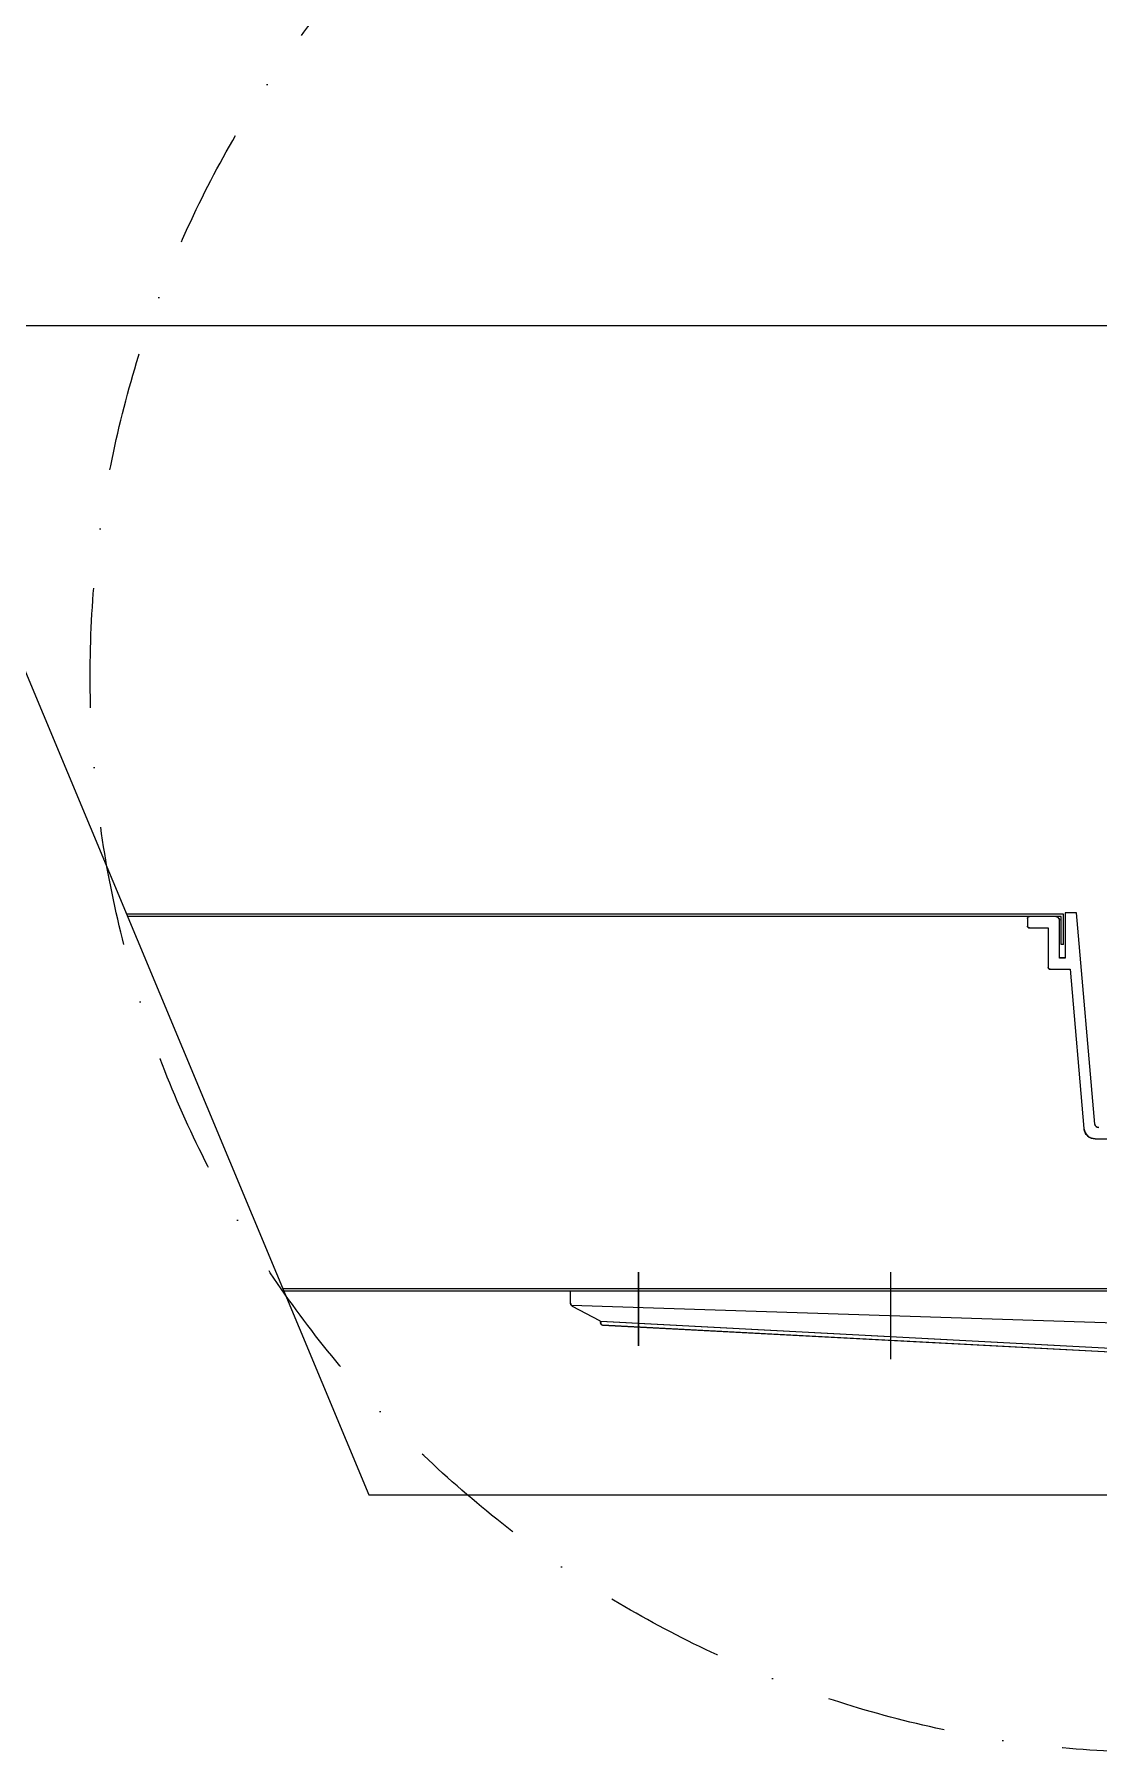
# Model space of a CAD drawing. Header units: millimetres. Extents: x 232323 to 272954, y -5343 to 8721.
# Drawn here: x 249844 to 250734, y -4591 to -3154 of the extents above; entities that cross this region are included whole.
import ezdxf
from ezdxf.xclip import XClip

# ---------------------------------------------------------------- set-up
doc = ezdxf.new("R2010")
doc.units = ezdxf.units.MM
doc.header["$MEASUREMENT"] = 0
doc.header["$XCLIPFRAME"] = 2
doc.linetypes.add('DASHDOTX2', pattern=[2, 1, -0.5, 0, -0.5])
doc.layers.get('0').update_dxf_attribs({"linetype": 'CONTINUOUS'})
for name, color, linetype, lineweight in [('A-MKXS-MAK2', 3, 'DASHDOTX2', 25), ('A-XXXX-FIN1', 255, 'CONTINUOUS', 18), ('A-XXXX-FIN2', 6, 'CONTINUOUS', 20)]:
    doc.layers.add(name, color=color, linetype=linetype, lineweight=lineweight)

# ---------------------------------------------------------------- blocks, each defined once
blk = doc.blocks.new('수동방열문_양개형')
at = {"layer": 'A-XXXX-FIN1'}
for p, q in [((19.78, -44.82), (24.94, 14.07)), ((24.94, 14.07), (28.09, 14.07)), ((28.09, 14.07), (28.09, 1.47)), ((28.57, 13.65), (936.91, 13.65)), ((28.57, 5.25), (28.57, 13.65)), ((29.2, 13.02), (936.28, 13.02)), ((29.2, 5.25), (29.2, 13.02)), ((29.67, 1.47), (29.67, 11.97)), ((30.72, 13.02), (38.07, 13.02)), ((38.07, 9.87), (32.82, 9.87)), ((32.82, 9.87), (32.82, -1.15)), ((38.59, 12.49), (38.59, 10.39)), ((28.57, 5.25), (29.2, 5.25)), ((28.09, 1.47), (29.67, 1.47)), ((26.72, -1.68), (22.83, -46.06)), ((32.29, -1.68), (26.72, -1.68)), ((19.69, -48.93), (12.34, -48.93)), ((76.76, -86.1), (76.76, -110.33)), ((147.11, -86.1), (147.11, -106.61)), ((-25.46, -90.72), (881.63, -90.72)), ((-57.09, -91.35), (166.01, -91.35)), ((-26.09, -91.35), (882.26, -91.35)), ((-12.49, -101.15), (165.79, -95.37)), ((157.89, -99.6), (165.45, -95.66)), ((166.01, -94.73), (166.01, -91.35)), ((157.61, -99.75), (-59.65, -111.24)), ((157.61, -100.3), (157.61, -100.07)), ((157.11, -100.83), (-60.79, -112.35))]:
    blk.add_line(p, q, dxfattribs=at)
for centre, radius, start, end in [((30.72, 11.97), 1.05, 90, 180), ((38.07, 12.49), 0.525, 0, 90), ((38.07, 10.39), 0.525, 270, 0), ((32.29, -1.15), 0.525, 270, 0), ((18.73, -44.73), 1.05, 270, 354.9869), ((19.69, -45.78), 3.15, 270, 354.9869), ((164.96, -94.73), 1.05, 297.5554, 0), ((157.09, -100.3), 0.525, 273.0272, 0), ((158.14, -100.07), 0.525, 117.5554, 180)]:
    blk.add_arc(centre, radius, start, end, dxfattribs=at)

msp = doc.modelspace()

# ---------------------------------------------------------------- linework, layer by layer
at = {"layer": 'A-MKXS-MAK2', "ltscale": 100}
msp.add_circle((250790.4, -3691), 900, dxfattribs=at)
at = {"layer": 'A-XXXX-FIN2'}
for p, q in [((250704.7, -3890), (249920.7, -3890)), ((250702.8, -3891.9), (249921.5, -3891.9)), ((250698.2, -3891.9), (250676.2, -3891.9)), ((250702.8, -3915.2), (250702.8, -3891.9)), ((250704.7, -3915.2), (250704.7, -3890)), ((250715.5, -3888.7), (250706.1, -3888.7)), ((250706.1, -3888.7), (250706.1, -3926.5)), ((250731, -4065.4), (250715.5, -3888.7)), ((250674.6, -3893.5), (250674.6, -3899.8)), ((250676.2, -3901.3), (250691.9, -3901.3)), ((250691.9, -3901.3), (250691.9, -3934.4)), ((250701.4, -3926.5), (250701.4, -3895)), ((250704.7, -3915.2), (250702.8, -3915.2)), ((250693.5, -3936), (250710.2, -3936)), ((250706.1, -3926.5), (250701.4, -3926.5)), ((250710.2, -3936), (250721.9, -4069.1)), ((250731.3, -4077.7), (250753.3, -4077.7)), ((250349, -4189.3), (250349, -4250.8)), ((250560.1, -4189.3), (250560.1, -4262)), ((250866.7, -4203.1), (250051.6, -4203.1)), ((250868.6, -4205), (250052.4, -4205)), ((250961.6, -4205), (250292.3, -4205)), ((250292.3, -4215.1), (250292.3, -4205)), ((250827.8, -4234.4), (250293, -4217.1)), ((250316.7, -4229.8), (250294, -4217.9)), ((250317.5, -4230.2), (250969.3, -4264.7)), ((250317.5, -4231.9), (250317.5, -4231.2)), ((250319, -4233.4), (250972.7, -4268))]:
    msp.add_line(p, q, dxfattribs=at)
for centre, radius, start, end in [((250676.2, -3893.5), 1.57, 90, 180), ((250698.2, -3895), 3.15, 0, 90), ((250676.2, -3899.8), 1.57, 180, 270), ((250693.5, -3934.4), 1.57, 180, 270), ((250734.2, -4065.1), 3.15, 185.0131, 270), ((250731.3, -4068.3), 9.45, 185.0131, 270), ((250295.5, -4215.1), 3.15, 180, 242.4446), ((250316, -4231.2), 1.57, 0, 62.4446), ((250319.1, -4231.9), 1.57, 180, 266.9728)]:
    msp.add_arc(centre, radius, start, end, dxfattribs=at)

# ---------------------------------------------------------------- block references
ref = msp.add_blockref('수동방열문_양개형', (250790.4, -3931), dxfattribs=dict(xscale=-3, yscale=3, zscale=3))
XClip(ref).set_block_clipping_path([(-136.8496269848, 177.6045027459), (358.4285650169, 177.6045027459), (222.2651450984, -148.1365176278), (-136.8496269848, -148.1365176278)])

doc.saveas('drawing.dxf')
